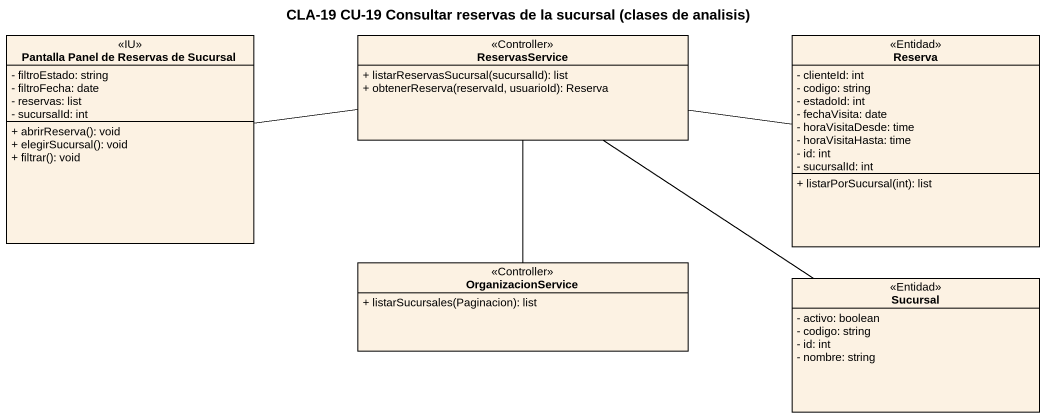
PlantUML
@startuml
title CLA-19 CU-19 Consultar reservas de la sucursal (clases de analisis)
hide circle
hide empty members
skinparam classAttributeIconSize 0
class "Pantalla Panel de Reservas de Sucursal" as Pantalla_Panel_de_Reservas <<IU>> {
  - filtroEstado: string
  - filtroFecha: date
  - reservas: list
  - sucursalId: int
  + abrirReserva(): void
  + elegirSucursal(): void
  + filtrar(): void
}
class ReservasService <<Controller>> {
  + listarReservasSucursal(sucursalId): list
  + obtenerReserva(reservaId, usuarioId): Reserva
}
class Reserva <<Entidad>> {
  - clienteId: int
  - codigo: string
  - estadoId: int
  - fechaVisita: date
  - horaVisitaDesde: time
  - horaVisitaHasta: time
  - id: int
  - sucursalId: int
  + listarPorSucursal(int): list
}
class OrganizacionService <<Controller>> {
  + listarSucursales(Paginacion): list
}
class Sucursal <<Entidad>> {
  - activo: boolean
  - codigo: string
  - id: int
  - nombre: string
}
Pantalla_Panel_de_Reservas -right- ReservasService
ReservasService -right- Reserva
ReservasService -- OrganizacionService
ReservasService -- Sucursal
@enduml
